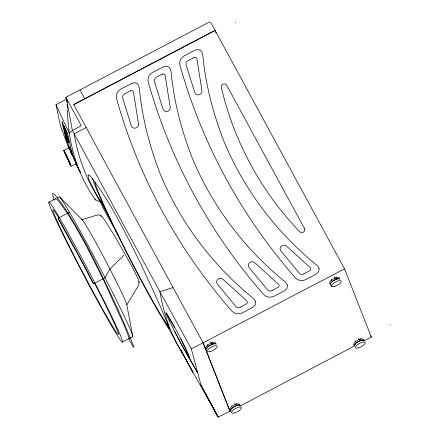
<?xml version="1.0" encoding="UTF-8"?>
<svg xmlns="http://www.w3.org/2000/svg" width="439" height="439" viewBox="0 0 439 439"><rect width="100%" height="100%" fill="white"/><g stroke="black" fill="none" stroke-linecap="round" stroke-linejoin="round"><path stroke-width="0.66" d="M63.112 126.536L63.512 125.603L66.338 131.678L66.772 133.412L66.443 133.555L65.855 133.061L63.112 126.536L67.403 136.375L67.776 137.884L67.447 138.033C66.053 136.37 64.698 133.972 64.829 131.689L65.159 131.546M66.871 136.408L67.99 138.823L68.319 140.354L67.99 140.496L65.592 136.085L65.34 134.921L65.751 133.988M65.872 137.407L65.949 136.617L68.852 142.84L67.935 142.483L65.872 137.407L68.522 142.982L68.193 141.446L67.688 141.314L67.935 142.483M139.064 282.047L138.768 285.065L126.827 304.929L132.77 336.598L122.629 341.921M206.363 349.186L206.736 347.94C208.893 345.531 211.96 343.781 215.225 343.578L216.164 344.149L215.373 342.694L212.432 342.376L207.532 344.9L205.573 347.732L206.363 349.186L207.016 348.242M230.48 410.586L230.854 409.34C233.016 406.931 236.083 405.181 239.348 404.977L240.287 405.548L239.496 404.094L236.555 403.781L231.655 406.3L229.69 409.132L230.48 410.586L231.133 409.642M330.205 284.203L330.578 282.957C332.74 280.548 335.808 278.798 339.073 278.595L340.011 279.166L339.221 277.711L336.279 277.399L331.379 279.917L329.415 282.749L331.308 286.233M354.328 345.603L354.701 344.357C356.858 341.948 359.925 340.198 363.19 339.995L364.129 340.565L363.338 339.111L360.397 338.798L355.497 341.317L353.538 344.149L354.328 345.603L356.287 342.771L361.187 340.252L364.129 340.565M65.592 136.085L65.746 135.667M66.119 138.57L66.607 138.011M65.038 133.621L64.829 131.689L67.447 138.033M63.452 127.897L63.617 127.475M211.817 343.271L212.432 342.376L213.222 343.836L214.402 343.962M335.665 278.288L336.279 277.399L337.07 278.853L338.244 278.979M207.669 347.298L208.322 346.355L213.222 343.836M231.792 408.698L232.445 407.754L237.345 405.235L240.287 405.548M123.886 255.174L109.937 269.041L105.075 277.766L93.688 283.742L92.64 282.491C81.786 260.711 69.302 239.782 58.107 218.205L69.488 212.229M64.56 152.108L64.862 151.899M163.813 319.499L177.109 344.094L218.128 417.05L230.025 411.305L203.202 343.029L73.741 104.592L215.044 30.368L216.07 32.991M240.44 307.119L246.625 303.821L247.294 302.905L247.36 301.807L246.8 300.874L222.902 279.226A3.753 3.528 -21.4 0 0 217.168 283.929L235.765 306.378A3.523 3.314 -21.4 0 0 240.084 307.289L240.506 307.289M272.158 290.475L278.342 287.177L279.012 286.261L279.078 285.163L278.524 284.231L254.62 262.582A3.753 3.528 -21.4 0 0 248.886 267.28L267.488 289.735A3.523 3.314 -21.4 0 0 271.801 290.645L272.229 290.645M303.881 273.832L310.066 270.534L310.735 269.617L310.801 268.52L310.241 267.587L286.343 245.939A3.753 3.528 -21.4 0 0 280.609 250.636L299.206 273.091A3.523 3.314 -21.4 0 0 303.525 274.002L303.947 274.002M66.399 99.406L65.845 97.337L209.255 22.082L210.237 22.032M68.632 147.905L60.609 126.448L56 104.674L66.607 99.11M73.741 104.592L215.072 30.439M86.181 127.502L74.175 133.802C78.169 158.161 87.109 181.625 100.992 202.077L102.194 201.446M48.773 202.291L55.929 198.538M57.125 197.912L58.914 196.974A79.229 3.122 62.3 0 1 105.058 277.744L114.047 295.409M200.941 384.926L218.128 417.05L200.941 384.926L191.36 348.917L344.533 268.877L210.813 22.576M231.238 410.668L230.025 411.305L203.202 343.029M240.336 405.894L354.975 345.745M364.074 340.971L371.35 337.152L344.533 268.877M337.07 278.853L332.169 281.372L331.379 279.917M65.68 154.758L63.787 150.319L69.186 147.844L73.209 156.268L69.219 148.047M68.588 161.14L71.041 166.227L76.391 163.774L68.308 146.011L69.796 149.688M66.338 131.678L65.51 131.695M67.403 136.375L66.574 136.386L64.758 132.474M67.408 139.997L67.156 138.834L67.99 138.823M68.193 141.446L68.522 141.303L67.963 140.096M64.05 151.098L64.396 150.978M69.977 149.765L69.735 149.062L75.837 162.556L75.25 161.459M173.125 287.633L159.84 291.578L72.375 130.487L66.443 98.325L65.872 97.348M55.369 198.834L56.84 199.152L60.906 204.119L67.381 213.338L75.431 226.392L85.567 244.441L104.07 281.026L124.182 325.398L129.302 338.42M67.502 109.92C67.902 141.753 76.847 173.822 95.422 199.893L99.757 201.594M101.585 216.175L98.117 214.753L81.775 219.758A48.334 1.904 62.3 0 1 109.931 269.041L115.408 279.808M60.083 197.451L82.494 220.054M65.965 209.864L58.777 199.608L54.244 194.022L52.581 193.539L53.492 198.417L54.359 200.146M76.935 165.152L76.37 164.01L76.046 164.164L80.2 172.099M186.147 352.726L189.445 358.01C183.524 342.2 174.678 327.17 166.008 312.584L166.046 313.786L169.405 321.079M166.304 324.459L168.505 327.944L169.525 328.767C160.976 306.598 150.555 285.218 140.732 263.592C125.444 233.35 111.018 201.995 89.726 175.402L88.063 174.914L88.98 179.798L105.508 212.569L118.343 235.518M181 350.514C169.822 332.658 163.522 312.2 159.84 291.578L191.36 348.917M181.708 351.683L182.415 352.846M76.156 163.385L76.391 163.774M76.205 163.363L76.43 163.752L76.15 162.918M63.787 150.319L69.576 162.655M174.662 331.615L180.934 343.463L197.632 372.837L180.895 343.342L169.213 320.75M174.59 327.318L166.271 313.095L166.31 314.269M235.425 22.142L235.584 22.438M390.068 324.564L390.227 324.86M370.697 335.945L371.35 337.152M334.408 276.987L335.039 278.15M360.397 338.798L361.187 340.252M358.526 338.387L359.475 340.132M355.497 341.317L356.287 342.771M84.738 98.742L79.936 90.055M210.561 341.97L211.51 343.715M207.532 344.9L208.322 346.355M236.555 403.781L237.345 405.235M234.684 403.37L235.315 404.533M66.443 98.325L81.314 125.713L72.375 130.487L69.153 133.022L56 104.674M231.655 406.3L232.445 407.754M206.335 395.33L206.972 396.499M208.558 399.424L209.194 400.593M209.826 401.767L218.128 417.05M99.192 198.763L110.403 219.407M111.051 220.603L111.704 221.799M128.325 338.118L133.022 346.563L134.038 347.386C122.602 318.209 108.993 289.91 95.186 261.781A88.777 8.807 63.6 0 0 65.96 209.858M69.927 149.392L70.317 150.16M75.294 161.437L75.876 162.54L75.64 161.832M65.054 152.937L64.506 151.894L64.731 152.563M69.768 163.61L70.487 165.009L70.092 163.988M69.905 163.912L70.289 164.68M180.72 338.903L186.043 349.515L189.143 356.325L189.182 357.5M76.029 163.324L77.259 165.629L75.217 160.844M65.587 154.023L64.357 151.664M70.877 151.312L72.342 154.435M65.823 153.666L66.558 155.236M65.482 153.787L66.975 156.981M68.972 161.129L69.658 162.578M68.654 161.3L69.691 163.566M65.877 132.342L66.443 133.555L63.183 125.746L63.468 126.898M66.371 134.866L67.776 137.884M65.482 133.802L66.602 136.222M73.582 157.897L74.268 159.373M66.805 155.763L67.299 156.822M63.825 150.522L64.698 152.476M67.853 159.566L68.879 161.848M68.319 140.354L65.416 134.136L65.636 135.157M65.34 134.921L67.99 140.496L67.661 138.965M94.851 198.664L95.422 199.893M75.354 161.667L76.112 163.303M76.397 164.093L76.94 165.262M79.382 170.524L80.194 172.28M66.865 156.663L67.815 158.737M67.008 157.81L67.963 159.884M68.067 158.501L68.813 160.153M67.738 158.649L69.247 161.986M67.09 157.903L65.252 153.891M71.65 153.688L72.43 155.422L70.975 152.092M68.857 160.235L69.56 161.81M65.921 154.44L66.624 156.015M66.349 156.262L64.566 152.322M73.834 157.524L75.903 162.221M74.959 160.186L74.125 158.375L75.656 161.755M69.96 149.847L70.783 151.647M69.488 161.662L70.042 162.935M65.438 153.315L65.993 154.583M69.148 161.788L70.262 164.224M70.377 150.764L70.646 151.384M69.697 163.05L71.041 166.227M77.676 166.82L79.146 170.447M75.738 162.013L76.309 163.44M63.512 125.603L63.803 126.756M66.574 136.386L66.86 137.533M68.522 141.303L68.852 142.84M66.723 99.049L66.964 102.446M67.112 104.482L67.403 108.559M168.834 326.067A81.544 4.247 62.9 0 1 129.456 257.534A81.544 4.247 62.9 0 1 94.945 182.3M169.295 328.882A87.542 4.56 62.9 0 1 127.222 253.863A87.542 4.56 62.9 0 1 92.547 178.574M114.03 295.376A79.229 3.122 62.3 0 1 132.743 336.554M94.511 283.062A70.235 2.766 62.3 0 1 116.066 331.774A70.235 2.766 62.3 0 1 70.245 248.095A70.235 2.766 62.3 0 1 58.722 217.689M58.107 218.205A79.256 3.122 62.3 0 1 93.688 283.742M115.402 279.791A48.334 1.904 62.3 0 1 126.822 304.913M100.888 216.015A38.27 2.008 60.2 0 1 106.6 223.05L115.205 236.884L129.675 262.308A38.27 2.008 60.2 0 1 138.373 281.887M255.707 301.823L255.246 304.962L252.946 307.316L242.58 312.755A8.818 8.292 -21.4 0 1 231.957 311.152C178.272 250.054 138.428 176.906 116.533 98.561A8.451 7.946 -21.4 0 1 121.082 88.991L131.453 83.547L134.46 82.691L137.325 83.728C139.218 85.764 139.339 88.486 139.635 91.098C142.565 119.863 150.138 147.916 160.57 174.832C180.764 223.281 213.31 266.188 254.159 299.102L255.707 301.823M287.43 285.18L286.963 288.319L284.67 290.673L274.298 296.111A8.818 8.292 -21.4 0 1 263.68 294.503C209.99 233.411 170.151 160.262 148.25 81.917A8.451 7.946 -21.4 0 1 152.805 72.347L163.171 66.904L166.183 66.048L169.042 67.079C170.936 69.121 171.056 71.842 171.353 74.454C174.283 103.22 181.861 131.272 192.293 158.188C212.481 206.637 245.033 249.544 285.882 282.453L287.43 285.18M319.148 268.531L318.687 271.675L316.387 274.029L306.021 279.467A8.818 8.292 -21.4 0 1 295.398 277.86C241.713 216.767 201.869 143.619 179.968 65.274A8.451 7.946 -21.4 0 1 184.523 55.698L194.889 50.26L197.901 49.404L200.766 50.436C202.659 52.477 202.774 55.199 203.07 57.811C206.006 86.576 213.579 114.628 224.011 141.545C244.199 189.994 276.751 232.9 317.6 265.809L319.148 268.531M194.06 57.493L188.101 60.587A3.83 3.6 -21.4 0 0 186.12 64.818L194.751 92.503A3.731 3.507 -21.4 0 0 199.229 94.742A3.731 3.507 -21.4 0 0 201.913 90.434L196.919 58.864L196.37 57.827L195.284 57.306L194.06 57.493M162.337 74.136L156.377 77.231A3.83 3.6 -21.4 0 0 154.402 81.462L163.028 109.146A3.731 3.507 -21.4 0 0 167.511 111.391A3.731 3.507 -21.4 0 0 170.189 107.078L165.196 75.508L164.652 74.471L163.566 73.95L162.337 74.136M130.619 90.78L124.66 93.875A3.83 3.6 -21.4 0 0 122.679 98.106L131.31 125.79A3.731 3.507 -21.4 0 0 135.794 128.034A3.731 3.507 -21.4 0 0 138.472 123.721L133.478 92.157L132.929 91.114L131.848 90.593L130.619 90.78M304.501 228.549L226.711 85.281A2.908 2.733 -21.4 0 0 221.316 87.339A350.662 329.64 -21.4 0 0 299.76 231.808A2.908 2.733 -21.4 0 0 304.501 228.549M187.135 361.555L181.137 350.415L192.93 372.387L187.135 361.555M103.873 300.66L94.934 283.089A79.239 3.122 62.3 0 0 49.404 204.645A79.239 3.122 62.3 0 0 107.138 318.121A79.239 3.122 62.3 0 0 103.911 300.731L103.873 300.66M67.677 133.758L61.998 121.543C64.11 132.249 66.519 142.9 72.205 152.399L71.03 148.909L67.677 133.758M71.573 153.513L70.849 151.949L71.573 153.513M358.372 347.946A5.52 1.871 -28.5 0 0 365.232 342.596A5.52 1.871 -28.5 0 0 357.39 344.802A5.52 1.871 -28.5 0 0 358.372 347.946M334.249 286.546A5.52 1.871 -28.5 0 0 341.114 281.196A5.52 1.871 -28.5 0 0 333.267 283.402A5.52 1.871 -28.5 0 0 334.249 286.546M210.407 351.529A5.52 1.871 -28.5 0 0 217.267 346.179A5.52 1.871 -28.5 0 0 209.425 348.385A5.52 1.871 -28.5 0 0 210.407 351.529M234.525 412.929A5.52 1.871 -28.5 0 0 241.39 407.579A5.52 1.871 -28.5 0 0 233.543 409.785A5.52 1.871 -28.5 0 0 234.525 412.929"/></g></svg>
